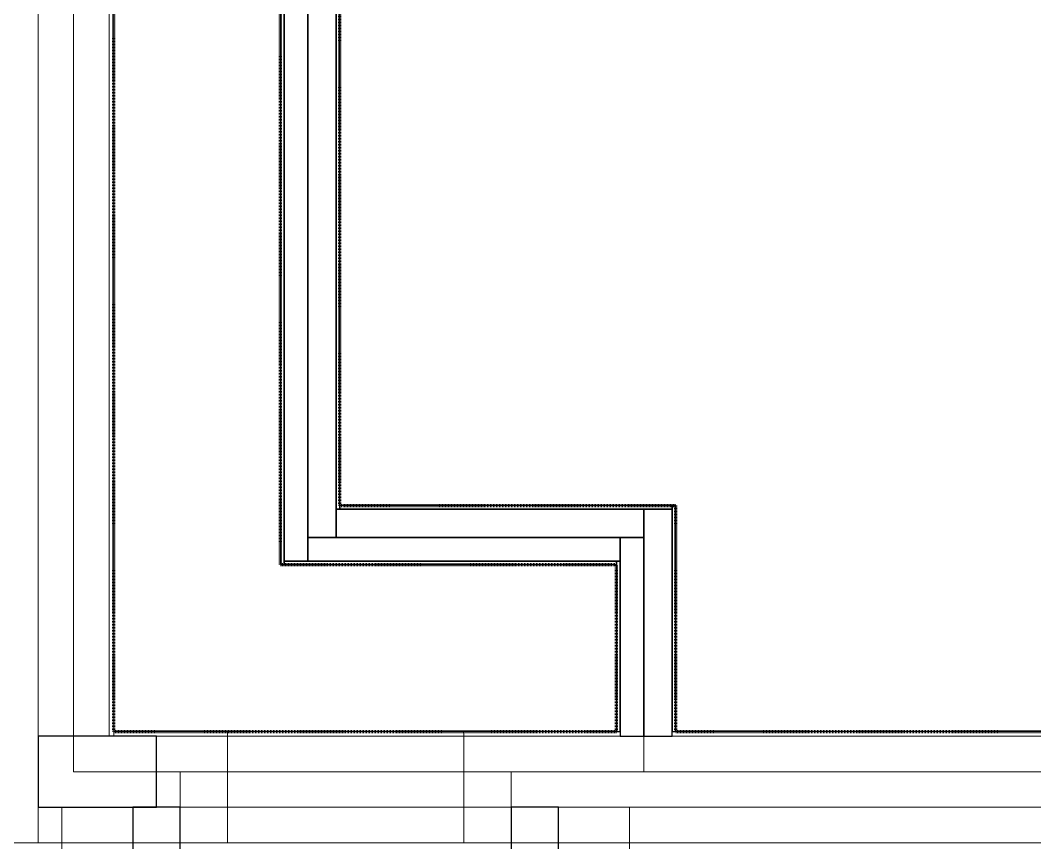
# Model space of a CAD drawing. Header units: millimetres. Extents: x -5300 to 98858, y -5196 to 93886.
# Drawn here: x -225 to 4062, y -300 to 3175 of the extents above; entities that cross this region are included whole.
import ezdxf

# ---------------------------------------------------------------- set-up
doc = ezdxf.new("R2010")
doc.units = ezdxf.units.MM
doc.linetypes.add('Штрих', pattern=[6.35, 3.175, -3.175])
doc.linetypes.add('Штрих_2_', pattern=[6.35, 3.175, -3.175])
for name, color, linetype, lineweight, true_color in [('_Разделитель помещений_', 4, 'Штрих', 70, 0x00ffff), ('Колонны', 7, 'Continuous', 18, 0x7f7f7f), ('Обобщенные модели', 7, 'Continuous', 18, 0x7f7f7f), ('Перекрытия', 7, 'Continuous', 18, 0x7f7f7f), ('Стены', 7, 'Continuous', 18, 0x7f7f7f), ('Стены разрез', 7, 'Continuous', 50, 0x7f7f7f)]:
    doc.layers.add(name, color=color, linetype=linetype, lineweight=lineweight, true_color=true_color)

# ---------------------------------------------------------------- blocks, each defined once
blk = doc.blocks.new('ПЕР-002 - ПЕР-002-240075-Подвал')
at = {"layer": 'Перекрытия', "color": 254, "true_color": 0xd4d4d4}
for p, q in [((-150, 36630), (-150, -150)), ((-150, -150), (-150, 36630)), ((150, 11650), (150, 150)), ((150, 150), (150, 11650)), ((890, 890), (890, 11650)), ((890, 11650), (890, 890)), ((1110, 6590), (1110, 1110)), ((1110, 1110), (1110, 6590)), ((1110, 1110), (2410, 1110)), ((2410, 1110), (1110, 1110)), ((1110, 1110), (1110, 1110)), ((2410, 1110), (2530, 1110)), ((2530, 1110), (2410, 1110)), ((2530, 1110), (2530, 150)), ((2530, 150), (2530, 1110)), ((2530, 1110), (2530, 1110)), ((990, 890), (890, 890)), ((890, 890), (990, 890)), ((890, 890), (890, 890)), ((2310, 890), (990, 890)), ((990, 890), (2310, 890)), ((2310, 150), (2310, 890)), ((2310, 890), (2310, 150)), ((2310, 890), (2310, 890)), ((150, 150), (2310, 150)), ((2310, 150), (150, 150)), ((150, 150), (150, 150)), ((2310, 150), (2310, 150)), ((2530, 150), (5730, 150)), ((5730, 150), (2530, 150)), ((2530, 150), (2530, 150)), ((-150, -150), (12600, -150)), ((12600, -150), (-150, -150)), ((-150, -150), (-150, -150))]:
    blk.add_line(p, q, dxfattribs=at)
blk = doc.blocks.new('СТН-01 - СТН-01 2-240565-Подвал')
at = {"layer": 'Стены', "color": 254, "true_color": 0xd4d4d4}
blk.add_line((0, 0), (0, 89500), dxfattribs=at)
blk = doc.blocks.new('СТН-01 - СТН-01-240558-Подвал')
at = {"layer": 'Стены', "color": 254, "true_color": 0xd4d4d4}
for p, q in [((-150, 13600), (-150, -300)), ((-150, -300), (-150, 13600)), ((-150, -300), (-150, 13600)), ((150, 11650), (150, 150)), ((150, 11650), (150, 150)), ((150, 150), (150, 11650)), ((170, 150), (170, 11650)), ((170, 150), (170, 11650)), ((170, 11650), (170, 150)), ((-150, 150), (-150, 5750)), ((-150, 5750), (-150, 150)), ((-150, 5750), (-150, 150)), ((150, 150), (150, 5750)), ((150, 150), (150, 5750)), ((150, 5750), (150, 150)), ((-150, 150), (150, 150)), ((-150, 150), (-150, 150)), ((-150, 150), (150, 150)), ((150, 150), (-150, 150)), ((-150, 150), (-150, 150)), ((150, 150), (150, 150)), ((150, 150), (150, 150)), ((150, 150), (150, 150)), ((170, 150), (150, 150)), ((150, 150), (170, 150)), ((150, 150), (150, 150)), ((150, 150), (170, 150)), ((170, 150), (170, 150)), ((170, 150), (170, 150)), ((-150, -300), (-300, -300)), ((-300, -300), (-150, -300)), ((-300, -300), (-150, -300)), ((-150, -300), (-150, -300)), ((-150, -300), (-150, -300))]:
    blk.add_line(p, q, dxfattribs=at)
blk = doc.blocks.new('СТН-01 - СТН-01-240562-Подвал')
for name in ['СТН-01 - СТН-01-240558-Подвал', 'СТН-01 - СТН-01 2-240565-Подвал']:
    blk.add_blockref(name, (0, 0))
blk = doc.blocks.new('СТН-05 - СТН-05 2-241061-Подвал')
at = {"layer": 'Стены', "color": 254, "true_color": 0xd4d4d4}
blk.add_line((12700, 0), (0, 0), dxfattribs=at)
blk = doc.blocks.new('СТН-05 - СТН-05-241054-Подвал')
at = {"layer": 'Стены', "color": 254, "true_color": 0xd4d4d4}
for p, q in [((170, 170), (170, 170)), ((170, 170), (170, 150)), ((170, 170), (170, 150)), ((170, 170), (2310, 170)), ((170, 150), (170, 170)), ((2310, 170), (170, 170)), ((170, 170), (170, 170)), ((650, 170), (170, 170)), ((170, 150), (170, 150)), ((170, 150), (2310, 150)), ((170, 150), (650, 150)), ((170, 150), (170, 150)), ((2310, 150), (170, 150)), ((350, 150), (350, 150)), ((350, 150), (350, -150)), ((350, 150), (350, -150)), ((350, -150), (350, 150)), ((350, 150), (5750, 150)), ((5750, 150), (350, 150)), ((350, 150), (350, 150)), ((650, 150), (350, 150)), ((650, 170), (650, 170)), ((650, 150), (650, 170)), ((650, 150), (650, 170)), ((1650, 170), (650, 170)), ((650, 170), (650, 150)), ((650, 170), (650, 170)), ((650, 170), (1650, 170)), ((650, 150), (650, 150)), ((650, -150), (650, 150)), ((650, -150), (650, 150)), ((1650, 150), (650, 150)), ((650, 150), (650, -150)), ((650, 150), (650, 150)), ((650, 150), (1650, 150)), ((1650, 150), (650, 150)), ((650, 150), (650, 150)), ((650, 150), (650, 150)), ((650, 150), (1650, 150)), ((1650, 170), (1650, 170)), ((1650, 170), (1650, 150)), ((1650, 170), (1650, 150)), ((1650, 150), (1650, 170)), ((1650, 170), (1650, 170)), ((2310, 170), (1650, 170)), ((1650, 150), (1650, 150)), ((1650, 150), (1650, -150)), ((1650, 150), (1650, -150)), ((1650, -150), (1650, 150)), ((1650, 150), (1650, 150)), ((5750, 150), (1650, 150)), ((1650, 150), (2310, 150)), ((1650, 150), (1650, 150)), ((1650, 150), (1650, 150)), ((2310, 170), (2310, 150)), ((2310, 150), (2310, 170)), ((2310, 170), (2310, 170)), ((2310, 150), (2310, 170)), ((2310, 170), (2310, 170)), ((2310, 150), (2310, 150)), ((2310, 150), (2310, 150)), ((2530, 150), (2530, 170)), ((2530, 170), (5730, 170)), ((5730, 170), (2530, 170)), ((2530, 170), (2530, 170)), ((5730, 170), (2530, 170)), ((2530, 170), (2530, 170)), ((2530, 170), (2530, 150)), ((2530, 170), (2530, 150)), ((2530, 150), (2530, 150)), ((2530, 150), (5730, 150)), ((2530, 150), (5730, 150)), ((5730, 150), (2530, 150)), ((2530, 150), (2530, 150)), ((12600, -150), (-150, -150)), ((-150, -150), (-150, -150)), ((250, -150), (-150, -150)), ((-150, -150), (-150, -300)), ((-150, -150), (-150, -300)), ((-150, -150), (-150, -150)), ((-150, -300), (-150, -150)), ((-150, -150), (12600, -150)), ((-50, -300), (-50, -150)), ((-50, -150), (250, -150)), ((250, -150), (-50, -150)), ((-50, -150), (-50, -150)), ((-50, -150), (250, -150)), ((250, -150), (-50, -150)), ((-50, -150), (-50, -300)), ((-50, -300), (-50, -150)), ((-50, -150), (-50, -150)), ((-50, -150), (-50, -300)), ((250, -300), (250, -150)), ((250, -150), (250, -150)), ((250, -300), (250, -150)), ((250, -150), (250, -300)), ((250, -150), (250, -150)), ((250, -150), (250, -150)), ((250, -150), (450, -150)), ((450, -150), (250, -150)), ((250, -150), (250, -300)), ((250, -150), (250, -150)), ((250, -150), (250, -300)), ((250, -300), (250, -150)), ((250, -300), (250, -150)), ((350, -150), (350, -150)), ((350, -150), (5750, -150)), ((350, -150), (650, -150)), ((350, -150), (350, -150)), ((5750, -150), (350, -150)), ((450, -150), (450, -150)), ((450, -150), (1850, -150)), ((1850, -150), (450, -150)), ((450, -150), (450, -300)), ((450, -300), (450, -150)), ((450, -150), (450, -150)), ((450, -150), (450, -300)), ((450, -300), (450, -150)), ((650, -150), (450, -150)), ((450, -150), (450, -150)), ((650, -150), (450, -150)), ((450, -300), (450, -150)), ((450, -150), (650, -150)), ((450, -150), (450, -300)), ((450, -150), (450, -300)), ((450, -150), (450, -150)), ((650, -150), (650, -150)), ((650, -150), (650, -150)), ((650, -300), (650, -150)), ((650, -300), (650, -150)), ((650, -150), (650, -300)), ((1650, -150), (650, -150)), ((650, -150), (650, -150)), ((650, -150), (650, -150)), ((650, -150), (1650, -150)), ((1850, -150), (1650, -150)), ((1650, -150), (1650, -150)), ((1850, -150), (1650, -150)), ((1650, -300), (1650, -150)), ((1650, -150), (1850, -150)), ((1650, -150), (1650, -150)), ((1650, -150), (1650, -300)), ((1650, -150), (1650, -300)), ((1650, -150), (5750, -150)), ((1650, -150), (1650, -150)), ((1650, -150), (1650, -150)), ((1850, -150), (1850, -150)), ((1850, -150), (2050, -150)), ((2050, -150), (1850, -150)), ((1850, -150), (1850, -300)), ((1850, -150), (1850, -150)), ((1850, -150), (1850, -300)), ((1850, -300), (1850, -150)), ((1850, -300), (1850, -150)), ((1850, -150), (1850, -150)), ((1850, -300), (1850, -150)), ((1850, -150), (1850, -150)), ((1850, -300), (1850, -150)), ((1850, -150), (1850, -300)), ((2050, -150), (2050, -150)), ((2050, -150), (2350, -150)), ((2350, -150), (2050, -150)), ((2050, -150), (2050, -150)), ((12600, -150), (2050, -150)), ((2350, -150), (2050, -150)), ((2050, -150), (2050, -300)), ((2050, -300), (2050, -150)), ((2050, -150), (2050, -150)), ((2050, -150), (2050, -300)), ((2050, -300), (2050, -150)), ((2050, -150), (2050, -150)), ((2050, -150), (2050, -300)), ((2050, -150), (2050, -300)), ((2050, -300), (2050, -150)), ((2050, -150), (2350, -150)), ((2350, -150), (2350, -150)), ((2350, -300), (2350, -150)), ((2350, -150), (2350, -150)), ((2350, -150), (2350, -300)), ((2350, -300), (2350, -150)), ((2350, -150), (2350, -300)), ((12600, -300), (-150, -300)), ((-150, -300), (-150, -300)), ((250, -300), (-150, -300)), ((-150, -300), (-150, -300)), ((12600, -300), (-150, -300)), ((250, -300), (-50, -300)), ((-50, -300), (-50, -300)), ((-50, -300), (250, -300)), ((250, -300), (-50, -300)), ((-50, -300), (250, -300)), ((-50, -300), (-50, -300)), ((250, -300), (250, -300)), ((250, -300), (250, -300)), ((250, -300), (250, -300)), ((250, -300), (450, -300)), ((250, -300), (450, -300)), ((250, -300), (250, -300)), ((450, -300), (450, -300)), ((450, -300), (1850, -300)), ((450, -300), (1850, -300)), ((450, -300), (450, -300)), ((650, -300), (450, -300)), ((450, -300), (450, -300)), ((450, -300), (450, -300)), ((450, -300), (650, -300)), ((450, -300), (650, -300)), ((650, -300), (650, -300)), ((650, -300), (650, -300)), ((1850, -300), (1650, -300)), ((1650, -300), (1650, -300)), ((1650, -300), (1650, -300)), ((1650, -300), (1850, -300)), ((1650, -300), (1850, -300)), ((1850, -300), (1850, -300)), ((1850, -300), (2050, -300)), ((1850, -300), (2050, -300)), ((1850, -300), (1850, -300)), ((1850, -300), (1850, -300)), ((1850, -300), (1850, -300)), ((2350, -300), (2050, -300)), ((2050, -300), (2050, -300)), ((12600, -300), (2050, -300)), ((2050, -300), (2050, -300)), ((2050, -300), (2350, -300)), ((2050, -300), (2350, -300)), ((2050, -300), (2050, -300)), ((2050, -300), (2050, -300)), ((2350, -300), (2050, -300)), ((2350, -300), (2350, -300)), ((2350, -300), (2350, -300))]:
    blk.add_line(p, q, dxfattribs=at)
blk = doc.blocks.new('СТН-05 - СТН-05-241058-Подвал')
for name in ['СТН-05 - СТН-05-241054-Подвал', 'СТН-05 - СТН-05 2-241061-Подвал']:
    blk.add_blockref(name, (0, 0))
blk = doc.blocks.new('СТВ_Перегородка_Кирпич 150968 - СТВ_Перегородка_Кирпич 2-246746-Подвал')
at = {"layer": 'Стены', "color": 254, "true_color": 0xd4d4d4}
blk.add_line((990, 990), (990, 11750), dxfattribs=at)
blk = doc.blocks.new('СТВ_Перегородка_Кирпич 150968 - СТВ_Перегородка_Кирпич 150968-246743-Подвал')
at = {"layer": 'Стены', "color": 254, "true_color": 0xd4d4d4}
for p, q in [((1110, 1110), (1110, 1110)), ((1125, 1110), (1125, 1110)), ((990, 990), (990, 990)), ((1110, 990), (1110, 990)), ((875, 875), (875, 875)), ((890, 890), (890, 890)), ((890, 875), (890, 875)), ((990, 890), (990, 890))]:
    blk.add_line(p, q, dxfattribs=at)
at = {"layer": 'Стены разрез', "color": 254, "lineweight": 25, "true_color": 0xd4d4d4}
for p, q in [((990, 11870), (990, 990)), ((1110, 990), (1110, 11870)), ((890, 11750), (890, 890)), ((990, 890), (990, 11750)), ((875, 11650), (875, 875)), ((890, 875), (890, 11650)), ((1110, 6590), (1110, 1110)), ((1125, 1110), (1125, 6590)), ((1110, 1110), (1125, 1110)), ((990, 990), (1110, 990)), ((875, 875), (890, 875)), ((890, 890), (990, 890))]:
    blk.add_line(p, q, dxfattribs=at)
blk.add_blockref('СТВ_Перегородка_Кирпич 150968 - СТВ_Перегородка_Кирпич 2-246746-Подвал', (0, 0))
blk = doc.blocks.new('СТВ_Перегородка_Кирпич 212429 - СТВ_Перегородка_Кирпич 2-248644-Подвал')
at = {"layer": 'Стены', "color": 254, "true_color": 0xd4d4d4}
blk.add_line((2410, 0), (2410, 990), dxfattribs=at)
blk = doc.blocks.new('СТВ_Перегородка_Кирпич 212429 - СТВ_Перегородка_Кирпич 212429-248641-Подвал')
at = {"layer": 'Стены', "color": 254, "true_color": 0xd4d4d4}
for p, q in [((2530, 1125), (2530, 1125)), ((2545, 1125), (2545, 1125)), ((2410, 1110), (2410, 1110)), ((2530, 1110), (2530, 1110)), ((2310, 990), (2310, 990)), ((2410, 990), (2410, 990)), ((2295, 890), (2295, 890)), ((2310, 890), (2310, 890)), ((2295, 170), (2295, 170)), ((2310, 170), (2310, 170)), ((2310, 150), (2310, 150)), ((2410, 150), (2410, 150)), ((2410, 150), (2410, 150)), ((2530, 170), (2530, 170)), ((2530, 150), (2530, 150)), ((2545, 170), (2545, 170))]:
    blk.add_line(p, q, dxfattribs=at)
at = {"layer": 'Стены разрез', "color": 254, "lineweight": 25, "true_color": 0xd4d4d4}
for p, q in [((2545, 1125), (2530, 1125)), ((2530, 1125), (2530, 170)), ((2545, 170), (2545, 1125)), ((2530, 1110), (2410, 1110)), ((2410, 1110), (2410, 150)), ((2530, 150), (2530, 1110)), ((2410, 990), (2310, 990)), ((2310, 990), (2310, 150)), ((2410, 150), (2410, 990)), ((2310, 890), (2295, 890)), ((2295, 890), (2295, 170)), ((2310, 170), (2310, 890)), ((2295, 170), (2310, 170)), ((2310, 150), (2410, 150)), ((2410, 150), (2530, 150)), ((2530, 170), (2545, 170))]:
    blk.add_line(p, q, dxfattribs=at)
blk.add_blockref('СТВ_Перегородка_Кирпич 212429 - СТВ_Перегородка_Кирпич 2-248644-Подвал', (0, 0))
blk = doc.blocks.new('СТВ_Перегородка_Кирпич 212712 - СТВ_Перегородка_Кирпич 2-248681-Подвал')
at = {"layer": 'Стены', "color": 254, "true_color": 0xd4d4d4}
blk.add_line((990, 990), (2410, 990), dxfattribs=at)
blk = doc.blocks.new('СТВ_Перегородка_Кирпич 212712 - СТВ_Перегородка_Кирпич 212712-248678-Подвал')
at = {"layer": 'Стены', "color": 254, "true_color": 0xd4d4d4}
for p, q in [((1125, 1125), (1125, 1125)), ((2530, 1125), (2530, 1125)), ((1110, 1110), (1110, 1110)), ((1125, 1110), (1125, 1110)), ((2410, 1110), (2410, 1110)), ((2530, 1110), (2530, 1110)), ((990, 990), (990, 990)), ((1110, 990), (1110, 990)), ((2310, 990), (2310, 990)), ((2410, 990), (2410, 990)), ((890, 890), (890, 890)), ((890, 875), (890, 875)), ((990, 890), (990, 890)), ((2295, 890), (2295, 890)), ((2295, 875), (2295, 875)), ((2310, 890), (2310, 890))]:
    blk.add_line(p, q, dxfattribs=at)
at = {"layer": 'Стены разрез', "color": 254, "lineweight": 25, "true_color": 0xd4d4d4}
for p, q in [((2530, 1125), (1125, 1125)), ((1125, 1125), (1125, 1110)), ((2530, 1110), (2530, 1125)), ((2410, 1110), (1110, 1110)), ((1110, 1110), (1110, 990)), ((1125, 1110), (2530, 1110)), ((2410, 990), (2410, 1110)), ((2310, 990), (990, 990)), ((990, 990), (990, 890)), ((1110, 990), (2410, 990)), ((2310, 890), (2310, 990)), ((2295, 890), (890, 890)), ((890, 890), (890, 875)), ((890, 875), (2295, 875)), ((990, 890), (2310, 890)), ((2295, 875), (2295, 890))]:
    blk.add_line(p, q, dxfattribs=at)
blk.add_blockref('СТВ_Перегородка_Кирпич 212712 - СТВ_Перегородка_Кирпич 2-248681-Подвал', (0, 0))
blk = doc.blocks.new('СТН-01 236190 - СТН-01 2-249159-Подвал')
at = {"layer": 'Стены', "color": 254, "true_color": 0xd4d4d4}
blk.add_line((1850, 0), (1850, -1350), dxfattribs=at)
blk = doc.blocks.new('СТН-01 236190 - СТН-01 236190-249156-Подвал')
at = {"layer": 'Стены', "color": 254, "true_color": 0xd4d4d4}
for p, q in [((1850, -150), (1850, -150)), ((2050, -150), (1850, -150)), ((1850, -150), (1850, -1350)), ((1850, -150), (1850, -150)), ((2050, -150), (2050, -150)), ((2050, -1350), (2050, -150)), ((2050, -150), (2050, -150)), ((1850, -1350), (2050, -1350)), ((1850, -1350), (1850, -1350)), ((2050, -1350), (2050, -1350)), ((1850, -1550), (1850, -1550)), ((2050, -1550), (2050, -1550))]:
    blk.add_line(p, q, dxfattribs=at)
at = {"layer": 'Стены разрез', "color": 254, "lineweight": 25, "true_color": 0xd4d4d4}
for p, q in [((1850, -150), (1850, -1350)), ((2050, -150), (1850, -150)), ((2050, -1350), (2050, -150)), ((1850, -1350), (1850, -1550)), ((2050, -1550), (2050, -1350)), ((1850, -1550), (2050, -1550))]:
    blk.add_line(p, q, dxfattribs=at)
blk.add_blockref('СТН-01 236190 - СТН-01 2-249159-Подвал', (0, 0))
blk = doc.blocks.new('СТН-03 236466 - СТН-03 2-249200-Подвал')
at = {"layer": 'Стены', "color": 254, "true_color": 0xd4d4d4}
blk.add_line((450, -1350), (450, 0), dxfattribs=at)
blk = doc.blocks.new('СТН-03 236466 - СТН-03 236466-249197-Подвал')
at = {"layer": 'Стены', "color": 254, "true_color": 0xd4d4d4}
for p, q in [((250, -150), (250, -150)), ((450, -150), (250, -150)), ((250, -150), (250, -1350)), ((250, -150), (250, -150)), ((450, -150), (450, -150)), ((450, -1350), (450, -150)), ((450, -150), (450, -150)), ((250, -1350), (250, -1350)), ((250, -1350), (450, -1350)), ((250, -1350), (250, -1350)), ((450, -1350), (450, -1350)), ((450, -1350), (450, -1350))]:
    blk.add_line(p, q, dxfattribs=at)
at = {"layer": 'Стены разрез', "color": 254, "lineweight": 25, "true_color": 0xd4d4d4}
for p, q in [((450, -150), (250, -150)), ((250, -150), (250, -1350)), ((450, -1350), (450, -150)), ((250, -1350), (450, -1350))]:
    blk.add_line(p, q, dxfattribs=at)
blk.add_blockref('СТН-03 236466 - СТН-03 2-249200-Подвал', (0, 0))
blk = doc.blocks.new('ВЫРЕЗ ОКОН-002 - ВЫРЕЗ ОКОН-002-249567-Подвал')
at = {"layer": 'Перекрытия', "color": 254, "true_color": 0xd4d4d4}
for p, q in [((2350, -150), (-50, -150)), ((-50, -150), (-50, -1850)), ((-50, -1850), (-50, -150)), ((-50, -150), (2350, -150)), ((-50, -150), (-50, -150)), ((2350, -1850), (2350, -150)), ((2350, -150), (2350, -1850)), ((2350, -150), (2350, -150)), ((-50, -1850), (2350, -1850)), ((2350, -1850), (-50, -1850)), ((-50, -1850), (-50, -1850)), ((2350, -1850), (2350, -1850))]:
    blk.add_line(p, q, dxfattribs=at)
blk = doc.blocks.new('ПОТ-4_4_3 - ПОТ-4_4_3-249636-Подвал')
at = {"layer": 'Обобщенные модели', "color": 254, "true_color": 0xd4d4d4}
for p, q in [((150, 11650), (150, 150)), ((150, 150), (150, 11650)), ((890, 890), (890, 11650)), ((890, 11650), (890, 890)), ((2310, 890), (890, 890)), ((890, 890), (2310, 890)), ((890, 890), (890, 890)), ((2310, 150), (2310, 890)), ((2310, 890), (2310, 150)), ((2310, 890), (2310, 890)), ((150, 150), (2310, 150)), ((2310, 150), (150, 150)), ((150, 150), (150, 150)), ((2310, 150), (2310, 150))]:
    blk.add_line(p, q, dxfattribs=at)
blk = doc.blocks.new('Железобетон - Колонны 500 x 300 - Железобетон - Колонны 500 x 300-384237-Подвал')
at = {"layer": 'Колонны', "color": 254, "lineweight": 25, "true_color": 0xd4d4d4}
for p, q in [((250, 150), (-250, 150)), ((-250, 150), (-250, -150)), ((250, -150), (250, 150)), ((-250, -150), (250, -150))]:
    blk.add_line(p, q, dxfattribs=at)
at = {"layer": 'Колонны', "color": 254, "true_color": 0xd4d4d4}
for p, q in [((-250, 150), (-250, 150)), ((250, 150), (250, 150)), ((-250, -150), (-250, -150)), ((250, -150), (250, -150))]:
    blk.add_line(p, q, dxfattribs=at)

msp = doc.modelspace()

# ---------------------------------------------------------------- linework, layer by layer
at = {"layer": '_Разделитель помещений_', "color": 131, "linetype": 'Штрих_2_', "true_color": 0xaaffff}
for p, q in [((170, 170), (170, 11635)), ((875, 875), (875, 11635)), ((1125, 1125), (1125, 6575)), ((1125, 1125), (2545, 1125)), ((2545, 170), (2545, 1125)), ((875, 875), (2295, 875)), ((2295, 170), (2295, 875)), ((170, 170), (2295, 170)), ((2545, 170), (5715, 170))]:
    msp.add_line(p, q, dxfattribs=at)

# ---------------------------------------------------------------- block references
at = {"layer": 'Колонны', "color": 254, "true_color": 0xd4d4d4}
msp.add_blockref('Железобетон - Колонны 500 x 300 - Железобетон - Колонны 500 x 300-384237-Подвал', (100, 0), dxfattribs=at)
at = {"layer": 'Обобщенные модели', "color": 254, "true_color": 0xd4d4d4}
msp.add_blockref('ПОТ-4_4_3 - ПОТ-4_4_3-249636-Подвал', (0, 0), dxfattribs=at)
at = {"layer": 'Перекрытия', "color": 254, "true_color": 0xd4d4d4}
for name in ['ПЕР-002 - ПЕР-002-240075-Подвал', 'ВЫРЕЗ ОКОН-002 - ВЫРЕЗ ОКОН-002-249567-Подвал']:
    msp.add_blockref(name, (0, 0), dxfattribs=at)
at = {"layer": 'Стены', "color": 254, "true_color": 0xd4d4d4}
for name in ['СТН-01 - СТН-01-240562-Подвал', 'СТВ_Перегородка_Кирпич 150968 - СТВ_Перегородка_Кирпич 150968-246743-Подвал', 'СТВ_Перегородка_Кирпич 212712 - СТВ_Перегородка_Кирпич 212712-248678-Подвал', 'СТВ_Перегородка_Кирпич 212429 - СТВ_Перегородка_Кирпич 212429-248641-Подвал', 'СТН-05 - СТН-05-241058-Подвал', 'СТН-03 236466 - СТН-03 236466-249197-Подвал', 'СТН-01 236190 - СТН-01 236190-249156-Подвал']:
    msp.add_blockref(name, (0, 0), dxfattribs=at)

doc.saveas('drawing.dxf')
